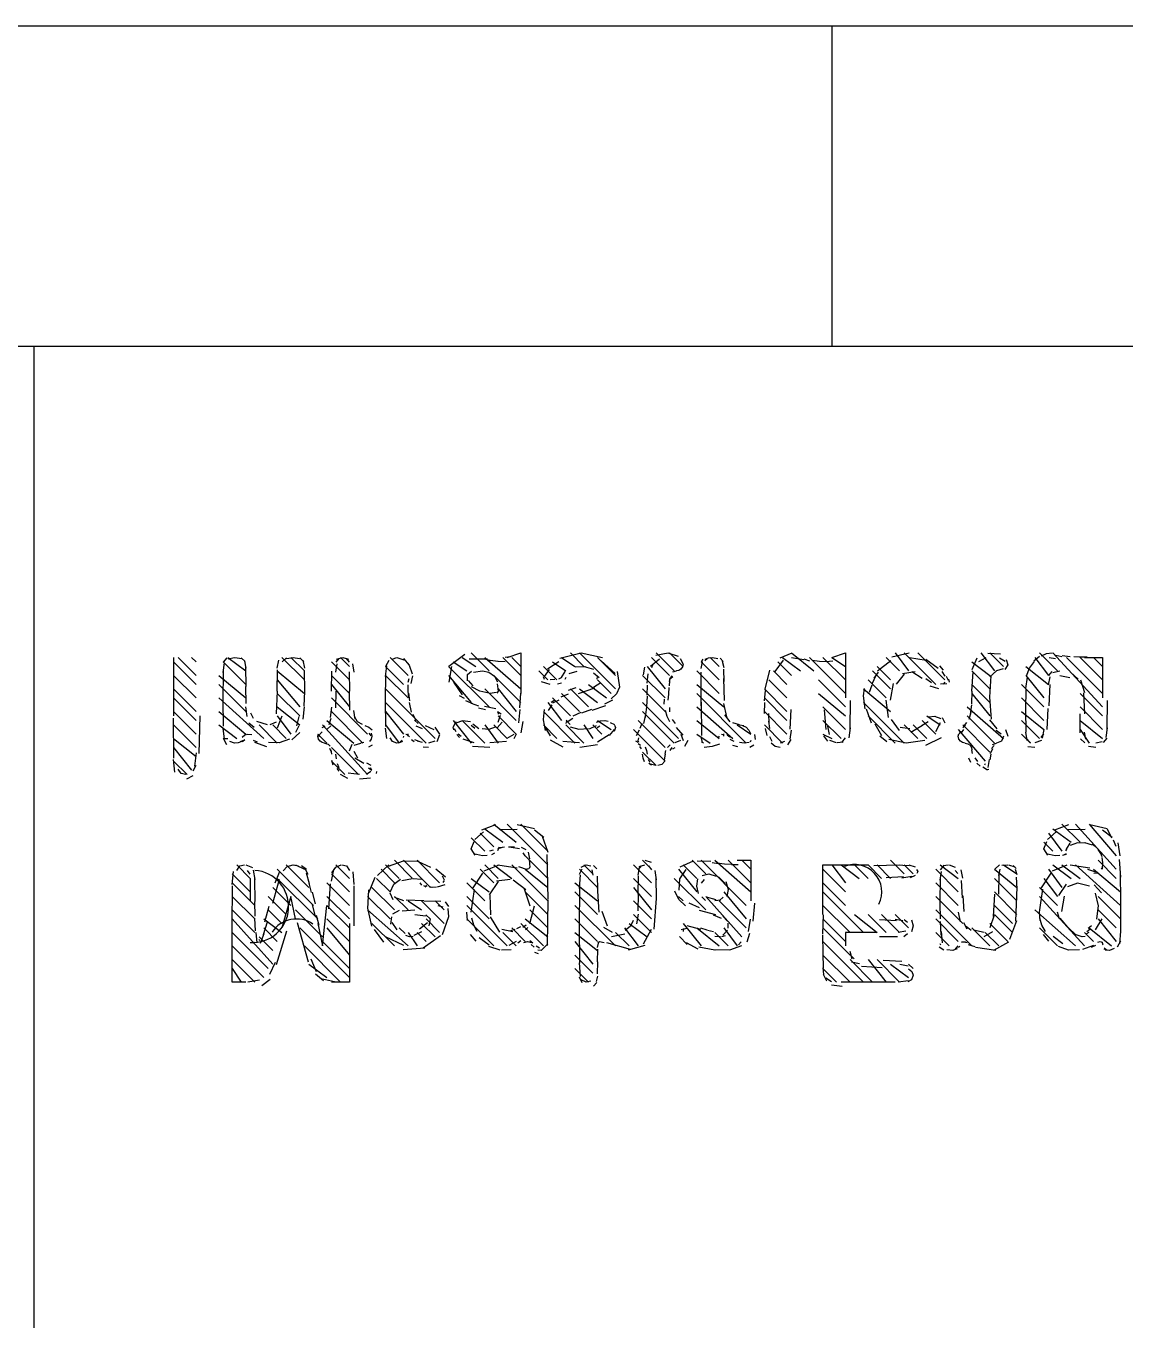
# Model space of a CAD drawing. Header units: millimetres. Extents: x 6 to 1147, y -20 to 811.
# Drawn here: x 762.07 to 791.32, y 776.57 to 811 of the extents above; entities that cross this region are included whole.
import ezdxf

# ---------------------------------------------------------------- set-up
doc = ezdxf.new("R2010")
doc.units = ezdxf.units.MM
for name, color, linetype in [('ARCS', 4, 'Continuous'), ('CURVES', 6, 'Continuous'), ('LINES', 7, 'Continuous'), ('RECTANGLES', 3, 'Continuous')]:
    doc.layers.add(name, color=color, linetype=linetype)

msp = doc.modelspace()

# ---------------------------------------------------------------- linework, layer by layer
at = {"layer": 'ARCS'}
for centre, radius, start, end in [((768.1, 787.57), 0.962, 266.5318, 86.3086), ((784.12, 787.96), 0.726, 333.4349, 111.8014), ((769.27, 786.46), 0.778, 55.7131, 146.3099)]:
    msp.add_arc(centre, radius, start, end, dxfattribs=at)
at = {"layer": 'CURVES'}
for p, q in [((767.32, 793.795), (767.357, 794.053)), ((767.327, 794.068), (767.427, 794.185)), ((767.45, 794.164), (767.62, 794.2)), ((767.62, 794.2), (767.821, 794.169)), ((767.795, 794.191), (767.908, 794.085)), ((767.884, 794.095), (767.92, 793.914)), ((768.76, 793.915), (768.8, 794.125)), ((768.891, 794.081), (769.002, 794.19)), ((769.006, 794.171), (769.18, 794.2)), ((769.18, 794.2), (769.351, 794.172)), ((769.357, 794.191), (769.469, 794.082)), ((769.439, 794.128), (769.48, 793.916)), ((770.327, 794.069), (770.403, 794.172)), ((770.339, 794.153), (770.5, 794.2)), ((770.5, 794.2), (770.659, 794.154)), ((770.595, 794.173), (770.673, 794.07)), ((771.647, 793.963), (771.74, 794.123)), ((771.82, 794.154), (771.94, 794.2)), ((771.94, 794.2), (772.13, 794.133)), ((772.117, 794.172), (772.271, 793.99)), ((773.326, 793.964), (773.747, 794.284)), ((773.867, 794.164), (774.357, 794.157)), ((774.454, 794.104), (774.285, 794.15)), ((774.625, 794.09), (774.433, 794.118)), ((774.822, 794.08), (774.637, 794.089)), ((774.966, 794.214), (774.821, 794.2)), ((774.88, 794.2), (775.24, 794.32)), ((775.24, 794.32), (775.24, 793.24)), ((775.948, 793.891), (776.255, 794.085)), ((776.281, 794.179), (776.846, 794.32)), ((776.846, 794.32), (777.413, 794.192)), ((777.375, 794.109), (777.747, 793.771)), ((778.694, 793.965), (778.926, 794.156)), ((778.831, 794.256), (779.159, 794.32)), ((779.153, 794.32), (779.431, 794.235)), ((779.477, 794.172), (779.56, 794.02)), ((780.04, 793.9), (780.072, 794.084)), ((780.051, 794.081), (780.096, 794.151)), ((780.134, 794.118), (780.199, 794.165)), ((780.142, 794.151), (780.238, 794.187)), ((780.238, 794.187), (780.34, 794.2)), ((780.34, 794.2), (780.479, 794.166)), ((780.544, 794.179), (780.627, 794.087)), ((780.601, 794.101), (780.639, 793.93)), ((782.012, 793.82), (782.226, 794.127)), ((782.144, 794.186), (782.456, 794.318)), ((782.446, 794.198), (782.774, 794.141)), ((782.933, 794.098), (782.777, 794.15)), ((783.187, 794.087), (782.994, 794.117)), ((783.381, 794.081), (783.187, 794.087)), ((783.54, 794.1), (783.366, 794.08)), ((783.52, 794.2), (783.88, 794.32)), ((783.88, 794.32), (783.88, 793.12)), ((784.727, 793.845), (785.088, 794.113)), ((785.111, 794.213), (785.576, 794.319)), ((785.58, 794.199), (786.023, 794.126)), ((786.016, 794.15), (786.346, 793.911)), ((787.247, 793.876), (787.383, 794.191)), ((787.425, 794.087), (787.622, 794.198)), ((787.665, 794.313), (788.008, 794.291)), ((787.976, 794.19), (788.125, 794.098)), ((788.155, 794.139), (788.199, 794)), ((788.776, 793.915), (788.908, 794.092)), ((788.894, 794.106), (789.038, 794.228)), ((789.096, 794.242), (789.227, 794.304)), ((789.227, 794.304), (789.376, 794.318)), ((789.297, 794.197), (789.466, 794.166)), ((789.635, 794.214), (789.476, 794.248)), ((789.86, 794.214), (789.642, 794.24)), ((790.189, 794.202), (789.959, 794.215)), ((790.313, 794.203), (790.107, 794.201)), ((790.24, 794.2), (790.72, 794.2)), ((790.72, 794.2), (790.72, 793.12)), ((767.32, 793.06), (767.326, 793.821)), ((767.913, 793.943), (767.92, 793.42)), ((768.76, 793.3), (768.766, 793.865)), ((769.473, 793.853), (769.48, 793.3)), ((770.2, 793.3), (770.207, 793.832)), ((770.32, 793.804), (770.354, 794.026)), ((770.673, 793.817), (770.68, 793.3)), ((770.764, 794.031), (770.8, 793.804)), ((771.64, 793.688), (771.673, 793.975)), ((771.64, 793.06), (771.646, 793.747)), ((772.271, 793.99), (772.352, 793.764)), ((772.356, 793.707), (772.317, 793.505)), ((773.334, 793.538), (773.407, 793.954)), ((773.821, 793.744), (773.924, 793.831)), ((773.821, 793.575), (773.821, 793.744)), ((773.979, 793.802), (774.22, 793.84)), ((774.22, 793.84), (774.387, 793.806)), ((774.387, 793.806), (774.537, 793.696)), ((774.537, 793.696), (774.621, 793.545)), ((775.866, 793.686), (776.006, 793.874)), ((776.32, 793.66), (776.423, 793.823)), ((776.528, 793.766), (776.74, 793.831)), ((776.685, 793.947), (776.972, 793.955)), ((776.925, 793.957), (777.171, 793.882)), ((777.178, 793.79), (777.325, 793.66)), ((777.8, 793.823), (777.864, 793.409)), ((778.505, 793.73), (778.536, 793.936)), ((778.606, 793.511), (778.627, 793.758)), ((778.723, 793.931), (778.751, 794.002)), ((779.211, 793.622), (779.255, 793.713)), ((779.286, 793.813), (779.38, 793.84)), ((779.444, 793.852), (779.38, 793.84)), ((779.502, 793.888), (779.444, 793.852)), ((779.544, 793.946), (779.502, 793.888)), ((779.56, 794.02), (779.544, 793.946)), ((780.043, 792.912), (780.04, 793.802)), ((780.63, 793.889), (780.64, 793.558)), ((781.739, 793.352), (781.868, 793.858)), ((784.594, 793.514), (784.691, 793.707)), ((784.641, 793.643), (784.756, 793.803)), ((785.234, 793.488), (785.448, 793.754)), ((785.393, 793.773), (785.736, 793.824)), ((785.649, 793.819), (785.916, 793.645)), ((786.385, 793.977), (786.477, 793.856)), ((786.444, 793.82), (786.521, 793.7)), ((786.554, 793.699), (786.609, 793.595)), ((787.24, 793.3), (787.278, 793.816)), ((787.72, 793.142), (787.753, 793.705)), ((787.721, 793.683), (787.9, 793.84)), ((788.071, 793.894), (787.9, 793.84)), ((788.199, 794), (788.123, 793.872)), ((788.698, 793.705), (788.776, 793.915)), ((789.29, 793.72), (789.381, 793.822)), ((789.395, 793.797), (789.58, 793.84)), ((789.58, 793.72), (789.849, 793.663)), ((789.871, 793.803), (790.07, 793.618)), ((767.93, 792.974), (767.92, 793.42)), ((772.24, 793.543), (772.266, 793.633)), ((772.242, 793.313), (772.24, 793.467)), ((773.691, 793.204), (773.454, 793.538)), ((773.972, 793.441), (773.849, 793.583)), ((774.147, 793.296), (773.929, 793.413)), ((774.61, 793.497), (774.64, 793.3)), ((776.02, 793.48), (775.79, 793.549)), ((775.867, 793.61), (775.844, 793.681)), ((776.142, 793.608), (776.02, 793.6)), ((776.322, 793.512), (776.213, 793.485)), ((776.313, 793.655), (776.241, 793.618)), ((776.44, 793.66), (776.415, 793.611)), ((776.507, 793.324), (776.717, 793.395)), ((777.199, 793.381), (776.77, 793.233)), ((777.367, 793.523), (777.171, 793.395)), ((777.269, 793.694), (777.263, 793.618)), ((777.864, 793.408), (777.783, 793.231)), ((778.6, 793.195), (778.608, 793.462)), ((779.177, 793.393), (779.166, 793.232)), ((779.196, 793.573), (779.19, 793.441)), ((779.2, 793.556), (779.216, 793.655)), ((779.233, 793.644), (779.286, 793.693)), ((780.662, 793.052), (780.64, 793.636)), ((784.36, 793.18), (784.383, 793.369)), ((784.521, 793.274), (784.585, 793.468)), ((785.08, 793.06), (785.159, 793.5)), ((786.165, 793.518), (786.017, 793.632)), ((786.365, 793.366), (786.135, 793.431)), ((786.579, 793.497), (786.409, 793.483)), ((786.52, 793.54), (786.477, 793.482)), ((786.622, 793.619), (786.64, 793.54)), ((788.681, 793.369), (788.719, 793.668)), ((789.282, 793.471), (789.324, 793.679)), ((789.299, 792.914), (789.329, 793.48)), ((790.133, 793.605), (790.236, 793.266)), ((767.326, 792.372), (767.32, 793.06)), ((768.76, 793.299), (768.732, 792.696)), ((769.48, 793.3), (769.468, 792.902)), ((770.32, 793.3), (770.311, 792.854)), ((770.688, 792.797), (770.68, 793.3)), ((771.646, 792.362), (771.64, 793.06)), ((772.256, 793.122), (772.242, 793.308)), ((772.29, 793.045), (772.263, 793.243)), ((773.743, 793.105), (773.61, 793.177)), ((773.967, 792.962), (773.779, 793.041)), ((774.389, 793.243), (774.147, 793.296)), ((774.587, 793.26), (774.427, 793.241)), ((774.64, 793.3), (774.598, 793.243)), ((775.234, 793.249), (775.209, 792.858)), ((776.044, 793.003), (776.143, 793.065)), ((776.094, 792.989), (776.262, 793.066)), ((776.313, 793.147), (776.511, 793.226)), ((777.679, 793.06), (777.471, 792.95)), ((777.783, 793.231), (777.646, 793.095)), ((778.6, 793.17), (778.587, 792.892)), ((779.055, 793.091), (779.042, 792.954)), ((779.166, 793.223), (779.153, 793.06)), ((780.053, 792.124), (780.044, 793.008)), ((781.727, 793.044), (781.753, 793.317)), ((784, 793.055), (783.994, 792.295)), ((784.406, 792.826), (784.36, 793.18)), ((785.026, 792.603), (784.96, 793.06)), ((787.24, 793.3), (787.229, 792.96)), ((787.765, 792.556), (787.72, 793.14)), ((788.68, 792.82), (788.69, 793.347)), ((790.213, 793.258), (790.24, 792.7)), ((790.84, 793.055), (790.834, 792.294)), ((767.96, 792.626), (767.921, 792.886)), ((768.124, 792.569), (768.053, 792.715)), ((769.475, 792.881), (769.437, 792.559)), ((770.199, 792.87), (770.167, 792.603)), ((770.835, 792.554), (770.801, 792.787)), ((772.332, 792.737), (772.274, 793)), ((772.456, 792.513), (772.379, 792.677)), ((774.123, 792.901), (773.925, 792.97)), ((774.296, 792.802), (774.116, 792.848)), ((774.274, 792.904), (774.576, 792.836)), ((774.622, 792.755), (774.714, 792.7)), ((774.625, 792.74), (774.638, 792.684)), ((775.218, 792.811), (775.174, 792.453)), ((775.841, 792.545), (775.874, 792.809)), ((775.973, 792.788), (776.073, 792.935)), ((776.637, 792.641), (776.849, 792.74)), ((776.86, 792.724), (777.128, 792.82)), ((777.492, 792.91), (777.133, 792.784)), ((778.558, 792.683), (778.506, 792.441)), ((778.587, 792.882), (778.551, 792.602)), ((779.137, 792.626), (779.094, 792.784)), ((779.206, 792.747), (779.202, 792.865)), ((780.721, 792.616), (780.643, 792.969)), ((780.81, 792.483), (780.667, 792.672)), ((781.72, 792.708), (781.729, 793.002)), ((781.848, 792.437), (781.84, 792.707)), ((782.425, 792.813), (782.397, 792.292)), ((783.369, 792.279), (783.323, 792.801)), ((784.573, 792.445), (784.438, 792.819)), ((787.218, 792.729), (787.159, 792.542)), ((787.236, 792.939), (787.2, 792.675)), ((788.686, 792.205), (788.68, 792.82)), ((789.263, 792.835), (789.233, 792.278)), ((790.127, 792.191), (790.12, 792.7)), ((766.005, 791.516), (766, 792.58)), ((766.697, 792.645), (766.668, 791.641)), ((768.142, 792.33), (768.004, 792.449)), ((768.503, 792.404), (768.212, 792.492)), ((768.726, 792.475), (768.562, 792.401)), ((768.877, 792.639), (768.756, 792.315)), ((769.329, 792.38), (769.241, 792.201)), ((769.333, 792.623), (769.273, 792.377)), ((769.955, 792.337), (770.033, 792.38)), ((770.181, 792.379), (770.084, 792.292)), ((770.188, 792.572), (770.129, 792.402)), ((770.892, 792.484), (770.81, 792.622)), ((771.024, 792.41), (770.892, 792.484)), ((771.086, 792.386), (771.194, 792.341)), ((771.194, 792.341), (771.285, 792.268)), ((772.512, 792.439), (772.413, 792.53)), ((772.628, 792.298), (772.455, 792.365)), ((772.692, 792.382), (772.925, 792.276)), ((772.955, 792.344), (773.075, 792.157)), ((773.44, 792.34), (773.524, 792.492)), ((773.454, 792.27), (773.44, 792.34)), ((773.516, 792.455), (773.698, 792.518)), ((773.686, 792.517), (773.904, 792.495)), ((773.915, 792.392), (774.013, 792.315)), ((774.127, 792.295), (773.965, 792.422)), ((774.558, 792.341), (774.39, 792.283)), ((774.74, 792.472), (774.615, 792.323)), ((774.688, 792.651), (774.628, 792.47)), ((775.297, 792.491), (775.242, 792.195)), ((775.9, 792.257), (775.841, 792.54)), ((776.033, 792.113), (775.884, 792.343)), ((776.443, 792.441), (776.465, 792.509)), ((776.552, 792.413), (776.449, 792.524)), ((776.473, 792.484), (776.625, 792.579)), ((776.794, 792.283), (776.566, 792.338)), ((777.248, 792.377), (777.063, 792.288)), ((777.25, 792.477), (777.364, 792.511)), ((777.268, 792.331), (777.343, 792.376)), ((777.364, 792.511), (777.485, 792.519)), ((777.474, 792.52), (777.567, 792.5)), ((777.619, 792.468), (777.737, 792.412)), ((777.76, 792.33), (777.72, 792.226)), ((777.731, 792.392), (777.76, 792.337)), ((778.463, 792.444), (778.405, 792.305)), ((779.206, 792.48), (779.137, 792.626)), ((779.358, 792.438), (779.276, 792.544)), ((779.375, 792.335), (779.55, 792.133)), ((781.06, 792.4), (780.881, 792.459)), ((781.06, 792.4), (781.173, 792.385)), ((781.141, 792.389), (781.235, 792.344)), ((781.235, 792.344), (781.31, 792.265)), ((781.867, 792.309), (781.842, 792.501)), ((783.458, 792.143), (783.405, 792.368)), ((784, 792.324), (783.965, 792.06)), ((784.847, 792.114), (784.671, 792.425)), ((785.316, 792.254), (785.102, 792.548)), ((785.59, 792.294), (785.331, 792.332)), ((785.931, 792.388), (785.615, 792.196)), ((785.923, 792.397), (786.078, 792.495)), ((786.078, 792.615), (786.265, 792.638)), ((786.252, 792.638), (786.412, 792.57)), ((786.4, 792.46), (786.274, 792.216)), ((786.455, 792.598), (786.52, 792.46)), ((787.002, 792.322), (787.075, 792.396)), ((787.096, 792.463), (787.012, 792.349)), ((787.913, 792.3), (787.723, 792.537)), ((790.84, 792.325), (790.803, 792.068)), ((767.354, 792.024), (767.32, 792.312)), ((767.421, 791.875), (767.327, 792.037)), ((767.848, 791.987), (767.773, 791.949)), ((767.827, 792.075), (767.896, 792.139)), ((767.893, 792.005), (767.838, 791.949)), ((767.896, 792.139), (767.98, 792.16)), ((767.98, 792.16), (768.081, 792.143)), ((768.122, 791.995), (768.228, 791.948)), ((769.084, 792.021), (768.811, 791.928)), ((769.361, 792.201), (769.145, 792.005)), ((769.84, 792.1), (769.853, 792.167)), ((769.856, 792.026), (769.84, 792.1)), ((769.898, 791.968), (769.856, 792.026)), ((769.862, 792.092), (769.901, 792.162)), ((769.901, 792.162), (769.955, 792.217)), ((771.198, 792.186), (771.249, 792.112)), ((771.261, 792.02), (771.212, 791.959)), ((771.28, 792.1), (771.261, 792.02)), ((771.262, 792.179), (771.28, 792.1)), ((771.673, 792.041), (771.64, 792.315)), ((771.826, 791.961), (771.764, 792.061)), ((772.084, 791.991), (772.033, 791.946)), ((772.12, 792.1), (772.108, 792.064)), ((772.18, 792.16), (772.219, 792.145)), ((772.201, 792.155), (772.281, 792.081)), ((772.24, 792.1), (772.246, 792.162)), ((772.402, 791.953), (772.328, 792.008)), ((772.532, 791.961), (772.422, 792.007)), ((772.952, 791.974), (772.78, 791.92)), ((773.077, 792.134), (773.003, 791.953)), ((773.517, 792.217), (773.473, 792.297)), ((773.612, 792.065), (773.539, 792.148)), ((773.649, 792.097), (773.573, 792.153)), ((774.001, 791.926), (773.707, 792.026)), ((774.39, 792.283), (774.21, 792.301)), ((775.051, 792.148), (774.871, 792.044)), ((775.113, 792.156), (775.051, 792.028)), ((776.363, 791.814), (776.033, 791.993)), ((777.037, 792.298), (776.784, 792.283)), ((777.589, 792.137), (777.281, 791.945)), ((777.725, 792.278), (777.591, 792.123)), ((778.317, 792.12), (778.395, 792.267)), ((778.36, 791.98), (778.378, 792.058)), ((778.379, 791.936), (778.36, 791.98)), ((779.49, 791.988), (779.339, 791.928)), ((779.5, 792.16), (779.56, 791.987)), ((779.68, 791.984), (779.598, 791.829)), ((780.078, 791.926), (780.04, 792.094)), ((780.52, 792.1), (780.485, 792.045)), ((780.58, 792.16), (780.619, 792.145)), ((780.64, 792.1), (780.646, 792.162)), ((780.721, 792.155), (780.801, 792.081)), ((780.798, 792.076), (780.728, 792.128)), ((780.921, 791.964), (780.811, 792.013)), ((781.31, 792.265), (781.35, 792.176)), ((781.36, 791.983), (781.346, 791.941)), ((781.459, 792.147), (781.479, 792.013)), ((781.798, 792.122), (781.747, 792.309)), ((781.928, 791.962), (781.864, 792.081)), ((782.428, 792.016), (782.335, 791.872)), ((782.437, 792.261), (782.394, 792.019)), ((783.413, 791.971), (783.299, 792.114)), ((783.641, 791.924), (783.466, 791.991)), ((783.874, 792.056), (783.77, 791.934)), ((784.983, 791.95), (784.793, 792.103)), ((785.493, 791.92), (785.03, 792.011)), ((785.987, 791.99), (785.49, 791.92)), ((786.422, 792.057), (786.006, 791.855)), ((786.88, 792.1), (786.891, 792.161)), ((786.896, 792.025), (786.88, 792.1)), ((786.938, 791.967), (786.896, 792.025)), ((786.912, 792.163), (786.951, 792.248)), ((786.967, 792.188), (787.029, 792.278)), ((787.887, 792.26), (788.018, 792.163)), ((788.08, 792.103), (788.027, 791.973)), ((788.138, 792.283), (788.2, 792.106)), ((788.715, 791.989), (788.68, 792.205)), ((788.805, 791.929), (788.688, 792.047)), ((789.094, 791.991), (788.919, 791.924)), ((789.151, 792.163), (789.08, 792.071)), ((789.158, 792.279), (789.113, 792.053)), ((790.246, 791.928), (790.133, 792.034)), ((790.278, 792.021), (790.24, 792.205)), ((790.833, 792.052), (790.733, 791.935)), ((766.599, 791.663), (766.556, 791.302)), ((767.62, 791.92), (767.501, 791.965)), ((767.721, 791.929), (767.62, 791.92)), ((767.817, 791.957), (767.721, 791.929)), ((768.478, 791.822), (768.162, 791.935)), ((768.829, 791.929), (768.525, 791.937)), ((769.956, 791.932), (769.898, 791.968)), ((770.02, 791.92), (769.956, 791.932)), ((770.02, 791.92), (770.113, 791.894)), ((770.113, 791.894), (770.171, 791.838)), ((770.151, 791.784), (770.193, 791.686)), ((770.187, 791.738), (770.2, 791.62)), ((770.682, 791.715), (770.756, 791.887)), ((770.902, 791.514), (770.803, 791.699)), ((770.806, 791.865), (770.98, 791.92)), ((771.065, 791.932), (770.98, 791.92)), ((771.287, 791.865), (771.185, 791.812)), ((771.94, 791.92), (771.826, 791.961)), ((772.037, 791.931), (771.94, 791.92)), ((772.094, 791.963), (772.009, 791.928)), ((772.622, 791.934), (772.494, 791.967)), ((772.78, 791.8), (772.643, 791.812)), ((774.417, 791.801), (773.95, 791.825)), ((774.856, 791.964), (774.417, 791.921)), ((776.803, 791.921), (776.354, 791.961)), ((777.282, 791.876), (776.808, 791.801)), ((778.359, 791.931), (778.298, 791.968)), ((778.361, 791.909), (778.429, 791.865)), ((778.395, 791.829), (778.443, 791.764)), ((778.549, 791.821), (778.587, 791.725)), ((778.587, 791.725), (778.6, 791.62)), ((779.08, 791.62), (779.098, 791.722)), ((779.144, 791.805), (779.215, 791.87)), ((779.218, 791.722), (779.264, 791.805)), ((779.281, 791.77), (779.346, 791.797)), ((780.101, 791.92), (780.045, 791.955)), ((780.329, 791.826), (780.123, 791.8)), ((780.526, 791.893), (780.329, 791.826)), ((781.011, 791.816), (780.881, 791.851)), ((781.18, 791.92), (781.056, 791.932)), ((781.315, 791.932), (781.18, 791.92)), ((781.438, 791.864), (781.331, 791.803)), ((782.005, 791.832), (781.903, 791.916)), ((782.14, 791.8), (782.005, 791.832)), ((782.257, 791.963), (782.14, 791.92)), ((783.817, 791.944), (783.658, 791.923)), ((786.996, 791.932), (786.938, 791.967)), ((787.06, 791.92), (786.996, 791.932)), ((787.06, 791.92), (787.135, 791.903)), ((787.135, 791.903), (787.193, 791.861)), ((787.193, 791.861), (787.228, 791.803)), ((787.228, 791.803), (787.24, 791.74)), ((787.258, 791.638), (787.24, 791.74)), ((787.74, 791.644), (787.796, 791.777)), ((787.762, 791.774), (787.832, 791.854)), ((787.787, 791.88), (787.9, 791.92)), ((788.027, 791.973), (787.9, 791.92)), ((788.919, 791.804), (788.732, 791.82)), ((790.54, 791.8), (790.343, 791.83)), ((790.71, 791.956), (790.54, 791.92)), ((766.033, 791.142), (766, 791.482)), ((766.594, 791.321), (766.513, 791.169)), ((770.249, 791.328), (770.215, 791.457)), ((770.331, 791.501), (770.32, 791.62)), ((770.41, 791.257), (770.362, 791.367)), ((771.063, 791.371), (770.826, 791.513)), ((771.137, 791.389), (771.252, 791.335)), ((778.493, 791.516), (778.48, 791.62)), ((778.53, 791.422), (778.493, 791.516)), ((778.681, 791.415), (778.636, 791.478)), ((778.713, 791.333), (778.649, 791.377)), ((778.833, 791.323), (778.655, 791.367)), ((778.991, 791.345), (778.882, 791.321)), ((779.069, 791.438), (778.991, 791.345)), ((779.08, 791.62), (779.055, 791.476)), ((787.213, 791.402), (787.16, 791.515)), ((787.404, 791.425), (787.333, 791.522)), ((787.46, 791.305), (787.374, 791.384)), ((787.599, 791.37), (787.577, 791.333)), ((787.7, 791.483), (787.671, 791.271)), ((787.725, 791.476), (787.753, 791.621)), ((766.201, 791.11), (766.123, 791.227)), ((766.325, 791.082), (766.201, 791.11)), ((766.513, 791.049), (766.342, 790.963)), ((770.408, 791.168), (770.354, 791.24)), ((770.64, 790.972), (770.443, 791.083)), ((770.943, 791.081), (770.65, 791.12)), ((771.237, 790.984), (770.943, 790.961)), ((771.253, 791.165), (771.134, 791.083)), ((771.191, 791.263), (771.28, 791.194)), ((771.228, 791.266), (771.267, 791.208)), ((771.396, 791.163), (771.391, 791.108)), ((787.66, 791.2), (787.535, 791.279)), ((787.697, 791.213), (787.632, 791.207)), ((774.207, 789.613), (774.579, 789.752)), ((774.673, 789.622), (775.139, 789.63)), ((775.139, 789.75), (775.601, 789.646)), ((775.6, 789.609), (775.856, 789.419)), ((789.447, 789.613), (789.819, 789.752)), ((789.793, 789.622), (790.259, 789.63)), ((790.379, 789.75), (790.841, 789.646)), ((790.72, 789.609), (790.976, 789.419)), ((773.92, 789.101), (773.999, 789.303)), ((774.013, 789.354), (774.249, 789.554)), ((775.81, 789.44), (775.959, 789.016)), ((789.16, 789.101), (789.239, 789.303)), ((789.253, 789.354), (789.489, 789.554)), ((789.76, 789.1), (789.854, 789.258)), ((789.865, 789.2), (790.066, 789.27)), ((790.025, 789.267), (790.275, 789.275)), ((790.237, 789.277), (790.444, 789.211)), ((790.447, 789.242), (790.532, 789.171)), ((790.999, 789.348), (791.073, 789.177)), ((791.13, 789.261), (791.179, 788.921)), ((774.021, 788.938), (773.92, 789.101)), ((774.22, 788.92), (773.982, 788.975)), ((774.346, 788.93), (774.22, 788.92)), ((774.504, 789.073), (774.408, 789.046)), ((774.537, 788.994), (774.457, 788.944)), ((774.64, 789.1), (774.619, 789.055)), ((774.64, 789.1), (774.671, 789.152)), ((774.672, 789.143), (774.805, 789.16)), ((774.674, 789.122), (774.753, 789.152)), ((774.908, 789.16), (775.072, 789.154)), ((774.987, 789.152), (775.208, 789.116)), ((775.247, 789.152), (775.373, 789.089)), ((775.296, 788.998), (775.351, 788.916)), ((775.435, 789.02), (775.474, 788.843)), ((775.933, 788.957), (775.96, 787.763)), ((789.261, 788.938), (789.16, 789.101)), ((789.46, 788.92), (789.222, 788.975)), ((789.58, 788.928), (789.46, 788.92)), ((789.76, 788.951), (789.652, 788.925)), ((789.751, 788.973), (789.68, 788.937)), ((789.76, 789.1), (789.734, 789.051)), ((790.597, 789.083), (790.663, 788.982)), ((790.65, 789.035), (790.7, 788.903)), ((767.683, 788.533), (767.761, 788.65)), ((767.761, 788.65), (767.885, 788.678)), ((767.919, 788.676), (768.097, 788.606)), ((768.121, 788.541), (768.16, 788.29)), ((768.915, 788.521), (769.021, 788.634)), ((769.021, 788.634), (769.18, 788.68)), ((769.18, 788.68), (769.323, 788.655)), ((769.402, 788.662), (769.535, 788.566)), ((769.483, 788.596), (769.572, 788.432)), ((770.214, 788.469), (770.318, 788.618)), ((770.318, 788.618), (770.458, 788.677)), ((770.475, 788.678), (770.6, 788.65)), ((770.6, 788.65), (770.677, 788.532)), ((771.427, 788.393), (771.724, 788.676)), ((771.722, 788.643), (772.121, 788.786)), ((772.121, 788.786), (772.539, 788.775)), ((772.488, 788.78), (772.838, 788.621)), ((772.979, 788.576), (773.232, 788.364)), ((774.269, 788.52), (774.661, 788.679)), ((774.625, 788.678), (775.145, 788.599)), ((775.418, 788.545), (775.186, 788.625)), ((775.452, 788.569), (775.402, 788.563)), ((775.48, 788.622), (775.452, 788.569)), ((775.461, 788.823), (775.478, 788.61)), ((776.804, 788.427), (776.873, 788.576)), ((776.844, 788.617), (776.98, 788.68)), ((776.98, 788.68), (777.104, 788.653)), ((777.127, 788.544), (777.159, 788.403)), ((777.174, 788.664), (777.266, 788.57)), ((778.36, 788.403), (778.395, 788.61)), ((778.368, 788.553), (778.449, 788.655)), ((778.388, 788.638), (778.54, 788.68)), ((778.54, 788.8), (778.707, 788.749)), ((778.64, 788.649), (778.714, 788.547)), ((779.468, 788.311), (779.637, 788.557)), ((779.484, 788.622), (779.834, 788.786)), ((779.931, 788.784), (780.299, 788.778)), ((780.504, 788.703), (780.328, 788.735)), ((780.662, 788.699), (780.454, 788.723)), ((780.871, 788.684), (780.662, 788.699)), ((781.026, 788.682), (780.847, 788.682)), ((781, 788.8), (781.36, 788.8)), ((781.36, 788.8), (781.36, 787.72)), ((783.28, 787.36), (783.28, 788.68)), ((783.28, 788.68), (784.48, 788.68)), ((784.636, 788.666), (785.311, 788.679)), ((785.236, 788.68), (785.577, 788.66)), ((785.566, 788.676), (785.737, 788.625)), ((785.766, 788.554), (785.8, 788.5)), ((786.407, 788.548), (786.517, 788.669)), ((786.475, 788.661), (786.622, 788.677)), ((786.639, 788.676), (786.799, 788.618)), ((786.794, 788.533), (786.868, 788.445)), ((786.947, 788.542), (786.997, 788.325)), ((787.851, 788.562), (787.977, 788.675)), ((787.96, 788.393), (787.993, 788.566)), ((788.039, 788.668), (788.199, 788.676)), ((788.216, 788.675), (788.384, 788.622)), ((788.341, 788.661), (788.421, 788.58)), ((788.397, 788.566), (788.438, 788.418)), ((789.387, 788.518), (789.776, 788.679)), ((789.857, 788.677), (790.385, 788.599)), ((790.545, 788.481), (790.327, 788.556)), ((790.72, 788.613), (790.685, 788.565)), ((790.703, 788.873), (790.72, 788.74)), ((790.72, 788.74), (790.709, 788.568)), ((791.165, 788.818), (791.197, 788.347)), ((767.56, 788.158), (767.593, 788.498)), ((767.962, 788.528), (768.033, 788.43)), ((768.149, 788.309), (768.159, 787.706)), ((768.642, 787.663), (768.818, 788.296)), ((768.7, 788.201), (768.817, 788.487)), ((769.529, 788.468), (769.611, 788.187)), ((769.669, 787.944), (769.606, 788.194)), ((770.204, 788.241), (770.257, 788.515)), ((770.768, 788.496), (770.8, 788.158)), ((771.187, 787.918), (771.366, 788.351)), ((771.857, 788.168), (772.038, 788.295)), ((772.075, 788.26), (772.354, 788.318)), ((772.377, 788.319), (772.599, 788.295)), ((772.556, 788.198), (772.6, 788.14)), ((773.143, 788.391), (773.199, 788.278)), ((773.2, 788.266), (773.165, 788.205)), ((773.958, 788.04), (774.233, 788.462)), ((774.41, 787.883), (774.65, 788.236)), ((774.595, 788.254), (774.957, 788.297)), ((775.035, 788.284), (775.369, 788.027)), ((776.8, 788.048), (776.831, 788.409)), ((777.27, 788.378), (777.28, 788.039)), ((778.36, 787.9), (778.367, 788.383)), ((778.805, 788.525), (778.84, 788.284)), ((778.833, 788.345), (778.84, 787.78)), ((779.456, 788.009), (779.468, 788.311)), ((779.921, 788.113), (779.947, 788.308)), ((780.049, 788.196), (780.125, 788.293)), ((780.062, 788.395), (780.239, 788.439)), ((780.247, 788.439), (780.44, 788.378)), ((780.503, 788.36), (780.681, 788.181)), ((780.698, 788.239), (780.76, 788.02)), ((785.427, 788.358), (784.96, 788.331)), ((785.647, 788.367), (785.382, 788.325)), ((785.737, 788.393), (785.6, 788.332)), ((785.8, 788.5), (785.774, 788.45)), ((786.4, 788.275), (786.433, 788.501)), ((786.4, 787.66), (786.406, 788.349)), ((786.955, 788.266), (786.985, 787.8)), ((787.96, 787.9), (787.966, 788.414)), ((788.419, 788.354), (788.438, 788.038)), ((789.079, 788.04), (789.35, 788.46)), ((789.792, 788.103), (790.058, 788.2)), ((790.056, 788.2), (790.371, 788.122)), ((790.615, 788.456), (790.487, 788.448)), ((791.19, 788.404), (791.2, 787.78)), ((767.56, 787.06), (767.565, 788.124)), ((769.779, 787.646), (769.701, 787.948)), ((770.132, 787.513), (770.178, 788.171)), ((770.795, 788.125), (770.8, 787.06)), ((771.166, 787.513), (771.197, 788.016)), ((771.843, 787.749), (771.762, 787.924)), ((771.764, 787.955), (771.857, 788.168)), ((772.723, 788.089), (772.662, 788.124)), ((772.741, 788.095), (772.72, 788.14)), ((772.888, 788.08), (772.805, 788.095)), ((772.993, 788.087), (772.874, 788.08)), ((773.219, 788.148), (773.01, 788.088)), ((773.92, 787.42), (774.01, 788.027)), ((774.442, 787.353), (774.421, 787.877)), ((775.328, 788.04), (775.479, 787.586)), ((776.8, 787.06), (776.806, 788.057)), ((777.323, 787.416), (777.28, 788.122)), ((778.36, 787.899), (778.35, 787.453)), ((779.442, 787.758), (779.34, 787.979)), ((779.968, 787.918), (779.921, 788.113)), ((780.76, 788.02), (780.719, 787.839)), ((787.04, 787.438), (787.01, 787.857)), ((787.84, 787.9), (787.809, 787.303)), ((788.437, 788.085), (788.401, 787.177)), ((789.04, 787.42), (789.13, 788.028)), ((789.552, 787.864), (789.758, 788.168)), ((789.64, 787.435), (789.708, 787.847)), ((790.498, 788.15), (790.689, 787.937)), ((790.526, 787.922), (790.599, 787.59)), ((768.168, 787.31), (768.16, 787.695)), ((768.536, 787.568), (768.42, 787.155)), ((769.12, 787.84), (768.88, 787)), ((769.24, 787.24), (769.12, 787.84)), ((769.774, 787.308), (769.694, 787.613)), ((769.96, 786.52), (770.08, 787.6)), ((771.28, 787.049), (771.166, 787.523)), ((772.127, 787.723), (771.888, 787.806)), ((772.66, 787.72), (772.192, 787.743)), ((772.66, 787.72), (773.109, 787.713)), ((773.03, 787.6), (773.162, 787.564)), ((773.225, 787.699), (773.317, 787.571)), ((773.301, 787.52), (773.32, 787.3)), ((775.599, 787.58), (775.471, 787.111)), ((775.96, 787.75), (775.94, 786.53)), ((778.84, 787.78), (778.778, 786.967)), ((779.622, 787.586), (779.442, 787.758)), ((779.996, 787.533), (779.722, 787.662)), ((780.153, 787.733), (780.056, 787.826)), ((780.44, 787.745), (780.184, 787.82)), ((780.565, 787.739), (780.404, 787.725)), ((780.622, 787.822), (780.523, 787.731)), ((781.458, 787.661), (781.418, 787.181)), ((786.406, 787.242), (786.4, 787.66)), ((790.599, 787.596), (790.559, 787.236)), ((791.2, 787.774), (791.194, 786.922)), ((768.184, 786.926), (768.165, 787.262)), ((769.877, 787.069), (769.807, 787.329)), ((771.777, 787.104), (771.805, 787.299)), ((771.834, 787.378), (772.015, 787.477)), ((772.087, 787.455), (772.42, 787.48)), ((772.42, 787.36), (772.701, 787.321)), ((772.71, 787.353), (772.828, 787.244)), ((772.828, 787.244), (772.794, 787.06)), ((773.32, 787.3), (773.151, 786.815)), ((773.82, 787.198), (773.8, 787.42)), ((773.988, 787.077), (773.934, 787.261)), ((774.679, 786.888), (774.433, 787.298)), ((777.548, 787.045), (777.406, 787.435)), ((778.227, 787.195), (778.156, 787.049)), ((778.359, 787.366), (778.32, 787.106)), ((780.429, 787.345), (779.992, 787.46)), ((780.358, 787.345), (780.57, 787.259)), ((780.619, 787.314), (780.736, 787.179)), ((781.344, 787.236), (781.29, 786.902)), ((783.28, 786.839), (783.29, 787.351)), ((784.788, 787.226), (785.237, 787.196)), ((785.205, 787.237), (785.404, 787.194)), ((785.441, 787.229), (785.532, 787.156)), ((785.634, 787.22), (785.68, 787.06)), ((786.422, 786.809), (786.404, 787.173)), ((786.939, 787.16), (786.886, 787.418)), ((787.836, 787.338), (787.72, 787.004)), ((788.434, 787.189), (788.242, 786.696)), ((789.06, 787.198), (789.04, 787.42)), ((789.108, 787.077), (789.054, 787.261)), ((789.576, 787.246), (789.52, 787.423)), ((789.792, 787.021), (789.595, 787.262)), ((790.696, 787.244), (790.527, 786.953)), ((767.56, 785.56), (767.56, 787.12)), ((768.22, 786.601), (768.195, 786.88)), ((768.405, 786.848), (768.307, 786.587)), ((768.494, 787.15), (768.384, 786.815)), ((769.004, 786.911), (768.734, 786.02)), ((769.589, 786.088), (769.3, 787.14)), ((769.84, 787.12), (769.96, 786.52)), ((770.68, 787.12), (770.68, 785.56)), ((771.593, 786.618), (771.346, 786.961)), ((771.953, 786.953), (771.821, 787.143)), ((772.159, 786.855), (772.001, 787.001)), ((772.6, 786.896), (772.393, 786.795)), ((772.759, 787.138), (772.548, 786.972)), ((774.049, 786.649), (773.904, 786.823)), ((774.08, 786.908), (773.988, 787.077)), ((775.029, 786.894), (774.733, 786.963)), ((775.077, 786.963), (774.968, 786.921)), ((775.234, 787.031), (775.128, 786.974)), ((775.382, 787.077), (775.291, 787.013)), ((775.431, 787.015), (775.367, 786.946)), ((776.806, 786.063), (776.8, 787.06)), ((777.681, 786.881), (777.449, 787.015)), ((778.011, 786.838), (777.657, 786.761)), ((778.156, 787.049), (778.018, 786.93)), ((778.712, 786.959), (778.498, 786.567)), ((779.505, 786.958), (779.656, 786.996)), ((779.572, 786.904), (779.582, 786.986)), ((779.661, 787.067), (780.017, 786.966)), ((780.202, 786.944), (780.027, 786.998)), ((780.37, 786.895), (780.203, 786.928)), ((780.736, 786.944), (780.618, 786.805)), ((780.745, 787.131), (780.746, 786.99)), ((781.324, 786.854), (781.253, 786.624)), ((784.72, 786.88), (783.88, 786.88)), ((783.88, 786.88), (783.88, 786.52)), ((785.482, 786.912), (785.283, 786.88)), ((785.532, 786.843), (785.431, 786.767)), ((785.68, 787.06), (785.633, 786.899)), ((786.458, 786.602), (786.432, 786.905)), ((787.116, 786.965), (787.025, 787.137)), ((787.222, 786.93), (787.09, 787.04)), ((787.573, 786.881), (787.285, 786.944)), ((787.794, 786.9), (787.558, 786.761)), ((789.2, 786.908), (789.108, 787.077)), ((789.289, 786.649), (789.144, 786.823)), ((790.015, 786.811), (789.792, 787.021)), ((790.18, 786.76), (789.99, 786.828)), ((790.355, 786.88), (790.272, 786.834)), ((790.384, 786.959), (790.299, 786.898)), ((790.421, 787.059), (790.34, 786.985)), ((791.2, 786.912), (791.167, 786.58)), ((768.298, 786.658), (768.28, 786.694)), ((772.127, 786.535), (771.635, 786.767)), ((772.683, 786.466), (772.106, 786.417)), ((772.278, 786.761), (772.184, 786.802)), ((772.373, 786.776), (772.278, 786.761)), ((773.099, 786.786), (772.643, 786.459)), ((774.397, 786.538), (774.134, 786.734)), ((774.686, 786.41), (774.391, 786.509)), ((775.117, 786.643), (774.924, 786.533)), ((775.158, 786.602), (775.241, 786.67)), ((775.32, 786.61), (775.42, 786.64)), ((775.42, 786.64), (775.52, 786.61)), ((775.479, 786.67), (775.562, 786.602)), ((775.596, 786.493), (775.518, 786.558)), ((775.734, 786.465), (775.649, 786.514)), ((775.96, 786.574), (775.78, 786.4)), ((777.28, 786.477), (777.317, 786.633)), ((777.285, 786.605), (777.338, 786.64)), ((777.331, 786.64), (777.458, 786.616)), ((778.156, 786.429), (777.526, 786.608)), ((778.539, 786.536), (778.1, 786.406)), ((779.666, 786.561), (779.458, 786.775)), ((779.963, 786.438), (779.653, 786.601)), ((780.404, 786.407), (779.98, 786.488)), ((780.549, 786.76), (780.404, 786.772)), ((780.675, 786.787), (780.576, 786.76)), ((781.116, 786.52), (780.796, 786.406)), ((781.107, 786.633), (781.036, 786.548)), ((783.284, 786.33), (783.28, 786.805)), ((785.265, 786.767), (784.78, 786.76)), ((786.493, 786.413), (786.368, 786.488)), ((786.418, 786.538), (786.4, 786.574)), ((786.871, 786.523), (786.79, 786.424)), ((786.883, 786.479), (786.922, 786.517)), ((786.97, 786.626), (787.076, 786.64)), ((786.976, 786.639), (787.118, 786.615)), ((787.147, 786.562), (787.322, 786.505)), ((787.877, 786.404), (787.335, 786.481)), ((788.215, 786.62), (787.822, 786.402)), ((789.661, 786.574), (789.409, 786.769)), ((789.813, 786.41), (789.544, 786.508)), ((790.257, 786.777), (790.18, 786.76)), ((790.478, 786.535), (790.182, 786.426)), ((790.426, 786.491), (790.537, 786.544)), ((790.591, 786.626), (790.66, 786.64)), ((790.66, 786.64), (790.706, 786.618)), ((790.706, 786.618), (790.72, 786.58)), ((790.735, 786.54), (790.72, 786.58)), ((791.195, 786.645), (791.111, 786.487)), ((769.799, 785.833), (769.657, 786.172)), ((774.983, 786.42), (774.722, 786.407)), ((775.709, 786.308), (775.614, 786.345)), ((775.78, 786.4), (775.693, 786.413)), ((777.28, 786.1), (777.287, 786.434)), ((780.823, 786.415), (780.414, 786.407)), ((783.298, 785.933), (783.284, 786.333)), ((784.057, 786.167), (784.005, 786.371)), ((784.109, 786.175), (784.013, 786.272)), ((784.882, 786.145), (785.375, 786.115)), ((786.741, 786.402), (786.579, 786.418)), ((786.851, 786.441), (786.729, 786.401)), ((790.106, 786.418), (789.813, 786.41)), ((790.841, 786.406), (790.762, 786.434)), ((790.817, 786.42), (790.766, 786.459)), ((790.9, 786.4), (790.793, 786.411)), ((791.027, 786.452), (790.9, 786.4)), ((768.701, 786.08), (768.55, 785.764)), ((776.831, 785.711), (776.8, 786.072)), ((777.28, 786.1), (777.271, 785.776)), ((783.307, 785.762), (783.281, 785.939)), ((784.253, 786.042), (784.039, 786.094)), ((784.854, 785.939), (784.307, 785.971)), ((785.327, 786.037), (785.545, 785.994)), ((785.557, 785.911), (785.649, 785.841)), ((785.649, 785.841), (785.68, 785.74)), ((767.92, 785.56), (767.56, 785.56)), ((768.288, 785.608), (767.98, 785.56)), ((768.57, 785.628), (768.347, 785.46)), ((769.986, 785.589), (769.776, 785.771)), ((770.286, 785.564), (769.961, 785.64)), ((770.68, 785.56), (770.2, 785.56)), ((776.873, 785.544), (776.804, 785.693)), ((776.98, 785.56), (776.844, 785.623)), ((777.101, 785.586), (776.98, 785.56)), ((777.265, 785.548), (777.173, 785.455)), ((777.279, 785.718), (777.245, 785.573)), ((783.387, 785.58), (783.292, 785.758)), ((783.511, 785.568), (783.357, 785.66)), ((783.794, 785.44), (783.503, 785.477)), ((784.48, 785.56), (783.76, 785.56)), ((785.2, 785.56), (784.48, 785.56)), ((785.553, 785.592), (785.285, 785.56)), ((785.636, 785.622), (785.538, 785.564)), ((785.68, 785.74), (785.636, 785.622))]:
    msp.add_line(p, q, dxfattribs=at)
at = {"layer": 'LINES'}
for p, q in [((783.52, 811), (783.52, 802.48)), ((569.8, 802.48), (884.08, 802.48)), ((762.28, 802.48), (762.28, 748.12)), ((766, 794.2), (766, 792.64)), ((766, 794.08), (766.6, 793.48)), ((766.12, 794.2), (766.6, 793.72)), ((766.48, 794.2), (766.6, 794.08)), ((767.32, 794.08), (767.92, 793.48)), ((767.44, 794.2), (767.92, 793.84)), ((768.88, 794.2), (769.48, 793.6)), ((769.12, 794.2), (769.48, 793.84)), ((770.2, 794.08), (770.68, 793.6)), ((770.44, 794.2), (770.68, 793.96)), ((771.76, 794.2), (772.24, 793.72)), ((773.44, 794.08), (773.8, 793.84)), ((773.68, 794.2), (774.04, 793.96)), ((773.92, 794.32), (774.4, 793.84)), ((774.28, 794.2), (775.24, 793.36)), ((774.76, 794.2), (775.24, 793.72)), ((775, 794.2), (775.24, 793.96)), ((776.08, 794.08), (776.44, 793.84)), ((776.32, 794.2), (776.68, 793.96)), ((776.56, 794.32), (776.92, 793.96)), ((776.8, 794.32), (777.76, 793.36)), ((777.28, 794.2), (777.76, 793.72)), ((778.72, 794.2), (779.2, 793.72)), ((778.84, 794.32), (779.32, 793.84)), ((779.2, 794.32), (779.56, 793.96)), ((780.04, 794.08), (780.52, 793.6)), ((780.28, 794.2), (780.52, 793.96)), ((782.08, 794.08), (782.44, 793.72)), ((782.2, 794.2), (782.68, 793.84)), ((782.44, 794.32), (783.04, 793.84)), ((782.92, 794.2), (783.88, 793.24)), ((783.28, 794.2), (783.88, 793.6)), ((783.52, 794.2), (783.88, 793.96)), ((783.88, 794.32), (783.88, 794.2)), ((784.96, 794.2), (785.32, 793.84)), ((785.2, 794.32), (785.56, 793.84)), ((785.44, 794.32), (786.28, 793.48)), ((785.8, 794.32), (786.52, 793.6)), ((787.24, 794.08), (787.72, 793.72)), ((787.48, 794.32), (787.84, 793.84)), ((787.72, 794.32), (788.08, 793.96)), ((788.92, 794.2), (789.28, 793.72)), ((789.04, 794.32), (789.52, 793.84)), ((789.4, 794.32), (790.72, 792.88)), ((789.76, 794.2), (790.72, 793.24)), ((790.12, 794.2), (790.72, 793.6)), ((790.48, 794.2), (790.72, 793.96)), ((790.72, 794.2), (790.72, 794.2)), ((766, 793.72), (766.6, 793.12)), ((767.2, 793.72), (767.92, 793.12)), ((768.76, 793.84), (769.48, 793.24)), ((770.2, 793.72), (770.68, 793.24)), ((771.64, 793.96), (772.12, 793.48)), ((771.64, 793.72), (772.24, 793.12)), ((773.32, 793.96), (774.4, 792.88)), ((773.32, 793.72), (773.92, 793)), ((774.52, 793.72), (775.24, 793)), ((775.72, 793.84), (775.96, 793.6)), ((775.84, 793.96), (776.2, 793.6)), ((778.48, 793.72), (779.08, 793.12)), ((778.6, 793.96), (779.08, 793.36)), ((779.92, 793.84), (780.52, 793.24)), ((781.96, 793.84), (782.32, 793.48)), ((784.6, 793.84), (785.08, 793.36)), ((784.72, 793.96), (785.08, 793.6)), ((787.24, 793.84), (787.72, 793.36)), ((788.68, 793.96), (789.28, 793.48)), ((788.68, 793.72), (789.16, 793.12)), ((766, 793.36), (766.6, 792.76)), ((767.2, 793.48), (767.92, 792.76)), ((768.76, 793.6), (769.36, 792.88)), ((770.2, 793.48), (770.68, 792.88)), ((771.64, 793.36), (772.96, 792.04)), ((774.28, 793.36), (775.12, 792.52)), ((774.64, 793.36), (775.12, 792.76)), ((776.56, 793.36), (777.04, 792.88)), ((776.8, 793.36), (777.28, 793)), ((777.04, 793.48), (777.52, 793.12)), ((777.28, 793.6), (777.64, 793.24)), ((778.48, 793.36), (779.08, 792.76)), ((779.92, 793.48), (780.64, 792.88)), ((781.72, 793.36), (782.32, 792.76)), ((781.84, 793.6), (782.32, 793.12)), ((783.16, 793.6), (783.88, 792.88)), ((784.36, 793.36), (785.08, 792.76)), ((784.48, 793.6), (784.96, 793.12)), ((787.24, 793.48), (787.72, 793)), ((788.56, 793.48), (789.16, 792.88)), ((766, 793.12), (766.6, 792.52)), ((767.2, 793.12), (768.4, 792.04)), ((768.76, 793.24), (769.36, 792.64)), ((770.2, 793.12), (771.16, 792.16)), ((776.08, 793.12), (776.56, 792.64)), ((776.32, 793.24), (776.8, 792.76)), ((779.92, 793.24), (781.24, 791.92)), ((781.72, 793.12), (782.32, 792.52)), ((783.16, 793.24), (783.88, 792.64)), ((787.24, 793.24), (787.72, 792.64)), ((788.56, 793.12), (789.16, 792.52)), ((790.12, 793.24), (790.72, 792.64)), ((766, 792.76), (766.6, 792.16)), ((767.2, 792.76), (767.92, 792.16)), ((768.76, 792.88), (769.36, 792.4)), ((770.2, 792.76), (771.04, 791.92)), ((771.64, 793), (772.72, 791.92)), ((771.64, 792.76), (772.12, 792.16)), ((775.84, 792.76), (776.68, 791.92)), ((775.96, 793), (776.32, 792.52)), ((778.48, 793), (779.44, 792.04)), ((778.48, 792.76), (779.32, 791.92)), ((779.92, 792.88), (780.88, 792.04)), ((781.72, 792.76), (782.32, 792.16)), ((783.28, 792.88), (783.88, 792.28)), ((784.36, 793), (785.44, 791.92)), ((787.12, 792.88), (788.08, 792.04)), ((788.56, 792.76), (789.16, 792.28)), ((790.12, 792.88), (790.72, 792.28)), ((766, 792.4), (766.6, 791.8)), ((767.2, 792.4), (767.68, 792.04)), ((768.28, 792.4), (768.76, 791.92)), ((768.64, 792.4), (769, 792.04)), ((768.76, 792.64), (769.12, 792.16)), ((769.96, 792.4), (771.16, 791.08)), ((770.08, 792.52), (770.8, 791.92)), ((771.64, 792.4), (772, 791.92)), ((773.44, 792.52), (773.92, 791.92)), ((773.68, 792.52), (774.28, 791.92)), ((774.28, 792.4), (774.64, 791.92)), ((774.52, 792.4), (774.88, 792.04)), ((774.64, 792.64), (775.12, 792.16)), ((775.84, 792.4), (776.2, 792.04)), ((776.44, 792.4), (776.92, 791.92)), ((776.92, 792.4), (777.16, 792.04)), ((777.16, 792.4), (777.4, 792.16)), ((777.28, 792.52), (777.64, 792.28)), ((778.36, 792.52), (779.08, 791.8)), ((779.92, 792.52), (780.52, 792.04)), ((781, 792.4), (781.36, 792.16)), ((781.72, 792.4), (782.2, 791.92)), ((783.28, 792.52), (783.76, 792.04)), ((784.48, 792.64), (785.2, 791.92)), ((785.44, 792.4), (785.8, 792.04)), ((785.68, 792.4), (786.04, 792.04)), ((785.92, 792.52), (786.28, 792.16)), ((786.04, 792.64), (786.4, 792.4)), ((787, 792.4), (787.72, 791.68)), ((787.12, 792.64), (787.84, 791.92)), ((788.56, 792.52), (789.04, 792.04)), ((790.12, 792.52), (790.72, 792.04)), ((766, 792.04), (766.6, 791.56)), ((767.32, 792.04), (767.44, 792.04)), ((769.84, 792.16), (770.08, 791.92)), ((772.12, 792.16), (772.12, 792.16)), ((778.24, 792.28), (779.08, 791.44)), ((779.92, 792.16), (780.28, 791.92)), ((780.52, 792.16), (780.52, 792.16)), ((783.28, 792.16), (783.52, 792.04)), ((786.88, 792.28), (787.6, 791.44)), ((788.56, 792.16), (788.8, 791.92)), ((790.12, 792.28), (790.36, 791.92)), ((766, 791.8), (766.48, 791.2)), ((770.2, 791.8), (770.92, 791.08)), ((778.48, 791.68), (778.84, 791.32)), ((766, 791.44), (766.36, 791.08)), ((770.2, 791.44), (770.56, 791.08)), ((774.28, 789.64), (774.76, 789.28)), ((774.52, 789.76), (775.12, 789.28)), ((774.88, 789.76), (775.96, 788.68)), ((775.24, 789.76), (775.96, 789.04)), ((789.4, 789.64), (789.88, 789.28)), ((789.64, 789.76), (790.12, 789.28)), ((790, 789.76), (791.08, 788.56)), ((790.36, 789.76), (791.08, 788.92)), ((790.84, 789.64), (790.96, 789.4)), ((773.92, 789.4), (774.28, 789.04)), ((774.16, 789.52), (774.52, 789.16)), ((789.16, 789.28), (789.4, 789.04)), ((789.28, 789.52), (789.64, 789.04)), ((775.36, 788.92), (775.96, 788.32)), ((767.68, 788.68), (768.04, 788.32)), ((768.76, 788.56), (769.72, 787.6)), ((769, 788.68), (769.6, 788.08)), ((769.24, 788.68), (769.48, 788.56)), ((770.32, 788.68), (770.68, 788.32)), ((771.52, 788.56), (771.88, 788.2)), ((771.64, 788.68), (772, 788.32)), ((771.88, 788.8), (772.36, 788.32)), ((772.12, 788.8), (772.84, 788.08)), ((772.48, 788.8), (773.08, 788.2)), ((774.16, 788.56), (774.52, 788.2)), ((774.28, 788.68), (774.64, 788.32)), ((774.52, 788.68), (775, 788.32)), ((775, 788.68), (775.96, 787.72)), ((775.36, 788.56), (775.96, 788.08)), ((776.8, 788.56), (777.28, 788.08)), ((776.92, 788.68), (777.16, 788.44)), ((778.24, 788.68), (778.72, 788.2)), ((778.48, 788.8), (778.72, 788.56)), ((779.44, 788.56), (779.92, 787.96)), ((779.56, 788.68), (779.92, 788.32)), ((779.8, 788.8), (780.16, 788.44)), ((780.04, 788.8), (781.24, 787.6)), ((780.4, 788.8), (781.36, 787.96)), ((780.76, 788.8), (781.36, 788.2)), ((781.12, 788.8), (781.36, 788.56)), ((783.28, 788.56), (783.88, 787.96)), ((783.52, 788.68), (783.88, 788.2)), ((783.76, 788.68), (784.24, 788.32)), ((784.12, 788.68), (784.48, 788.32)), ((784.48, 788.68), (784.84, 788.32)), ((784.72, 788.68), (785.08, 788.32)), ((785.08, 788.8), (785.44, 788.44)), ((785.44, 788.68), (785.68, 788.44)), ((786.28, 788.56), (786.88, 787.96)), ((786.4, 788.68), (786.88, 788.32)), ((787.84, 788.56), (788.44, 788.08)), ((788.08, 788.68), (788.44, 788.44)), ((789.28, 788.56), (789.64, 788.08)), ((789.4, 788.68), (789.88, 788.32)), ((789.64, 788.68), (790.12, 788.32)), ((790, 788.68), (791.2, 787.6)), ((790.48, 788.56), (791.2, 787.96)), ((790.6, 788.8), (791.08, 788.32)), ((767.56, 788.44), (768.04, 787.96)), ((767.56, 788.2), (768.16, 787.6)), ((768.04, 788.32), (768.04, 787.72)), ((768.76, 788.32), (769.84, 787.24)), ((770.08, 788.2), (770.68, 787.6)), ((770.2, 788.44), (770.68, 787.96)), ((771.4, 788.32), (771.76, 787.96)), ((773.8, 788.2), (774.28, 787.72)), ((773.92, 788.32), (774.4, 787.96)), ((776.68, 788.2), (777.28, 787.72)), ((778.24, 788.32), (778.72, 787.84)), ((779.32, 788.32), (780.16, 787.48)), ((783.28, 788.2), (783.88, 787.6)), ((786.28, 788.2), (786.88, 787.6)), ((787.84, 788.32), (788.44, 787.72)), ((789.16, 788.32), (789.52, 787.84)), ((768.64, 788.08), (769.12, 787.6)), ((771.28, 788.08), (771.88, 787.48)), ((775.36, 787.96), (775.96, 787.36)), ((776.68, 787.96), (777.28, 787.36)), ((778.24, 788.08), (778.72, 787.48)), ((780.64, 787.96), (781.24, 787.24)), ((783.28, 787.96), (784.36, 786.88)), ((787.84, 787.96), (788.44, 787.36)), ((789.04, 788.08), (789.52, 787.6)), ((767.56, 787.84), (768.16, 787.24)), ((768.52, 787.84), (769, 787.36)), ((770.08, 787.84), (770.68, 787.24)), ((770.08, 787.6), (770.68, 787)), ((771.16, 787.84), (771.76, 787.24)), ((771.88, 787.84), (772.24, 787.48)), ((772.24, 787.72), (772.6, 787.48)), ((772.6, 787.72), (773.2, 787.12)), ((772.96, 787.72), (773.2, 787.48)), ((773.8, 787.84), (774.4, 787.24)), ((773.8, 787.6), (774.88, 786.52)), ((776.68, 787.6), (777.76, 786.52)), ((778.24, 787.72), (778.72, 787.24)), ((779.44, 787.84), (779.56, 787.72)), ((780.16, 787.84), (781.12, 786.76)), ((780.52, 787.72), (781.24, 787)), ((783.28, 787.6), (784, 786.88)), ((786.28, 787.84), (787, 787.12)), ((787.84, 787.6), (788.32, 787.12)), ((789.04, 787.84), (790.24, 786.52)), ((790.6, 787.84), (791.2, 787.24)), ((767.56, 787.48), (768.16, 786.88)), ((767.56, 787.24), (768.64, 786.04)), ((768.4, 787.24), (768.88, 786.88)), ((768.52, 787.48), (768.88, 787.12)), ((769.24, 787.48), (769.96, 786.76)), ((770.08, 787.24), (770.68, 786.64)), ((771.16, 787.48), (772.24, 786.52)), ((772.72, 787.24), (773.08, 786.88)), ((773.8, 787.24), (774.52, 786.52)), ((775.36, 787.24), (775.96, 786.76)), ((775.48, 787.48), (775.96, 787)), ((776.68, 787.24), (777.28, 786.64)), ((778.24, 787.36), (778.72, 786.88)), ((783.28, 787.24), (783.88, 786.64)), ((784.12, 787.36), (784.72, 786.88)), ((784.48, 787.36), (784.96, 786.88)), ((784.84, 787.36), (785.32, 786.88)), ((785.2, 787.36), (785.56, 787)), ((786.28, 787.48), (787.24, 786.52)), ((786.28, 787.24), (786.88, 786.64)), ((787.84, 787.36), (788.32, 786.88)), ((788.92, 787.48), (790, 786.52)), ((790.6, 787.48), (791.08, 787)), ((790.6, 787.24), (791.08, 786.64)), ((767.56, 786.88), (768.52, 785.92)), ((768.4, 787), (768.76, 786.64)), ((769.36, 787), (770.68, 785.68)), ((770.08, 787), (770.68, 786.28)), ((771.28, 787.12), (771.88, 786.52)), ((772.24, 786.88), (772.48, 786.52)), ((772.48, 786.88), (772.72, 786.64)), ((772.6, 787.12), (772.96, 786.76)), ((774.76, 786.88), (775.12, 786.52)), ((775, 787), (775.36, 786.64)), ((775.24, 787.12), (775.84, 786.52)), ((776.68, 786.88), (777.28, 786.4)), ((777.76, 786.88), (778.12, 786.52)), ((778, 787), (778.36, 786.52)), ((778.12, 787.12), (778.6, 786.76)), ((779.56, 787.12), (780.04, 786.52)), ((779.92, 787), (780.52, 786.52)), ((780.4, 786.88), (780.76, 786.52)), ((780.64, 787), (781, 786.52)), ((783.28, 787), (784, 786.28)), ((786.28, 786.88), (786.64, 786.52)), ((787.24, 787), (787.72, 786.52)), ((787.6, 786.88), (787.96, 786.52)), ((787.72, 787.12), (788.2, 786.64)), ((789.04, 787), (789.52, 786.52)), ((790.24, 786.88), (790.48, 786.64)), ((790.36, 787), (790.96, 786.52)), ((767.56, 786.52), (768.4, 785.68)), ((768.16, 786.64), (768.16, 786.64)), ((768.28, 786.76), (768.64, 786.4)), ((769.48, 786.52), (770.44, 785.56)), ((769.96, 786.64), (770.68, 785.92)), ((776.68, 786.64), (777.16, 786.04)), ((783.28, 786.64), (784.36, 785.56)), ((767.56, 786.16), (768.16, 785.56)), ((776.68, 786.28), (777.16, 785.8)), ((783.28, 786.28), (784, 785.56)), ((784, 786.16), (784.6, 785.56)), ((784.48, 786.16), (784.96, 785.56)), ((784.72, 786.16), (785.32, 785.56)), ((767.56, 785.92), (767.8, 785.56)), ((769.6, 786.04), (770.08, 785.68)), ((776.68, 785.92), (777.04, 785.56)), ((783.28, 785.92), (783.64, 785.56)), ((785.08, 786.04), (785.56, 785.68)), ((785.56, 786.04), (785.68, 785.92))]:
    msp.add_line(p, q, dxfattribs=at)
at = {"layer": 'RECTANGLES'}
for p, q in [((42.88, 811), (1146.64, 811)), ((52.24, 802.48), (1137.16, 802.48))]:
    msp.add_line(p, q, dxfattribs=at)

doc.saveas('drawing.dxf')
